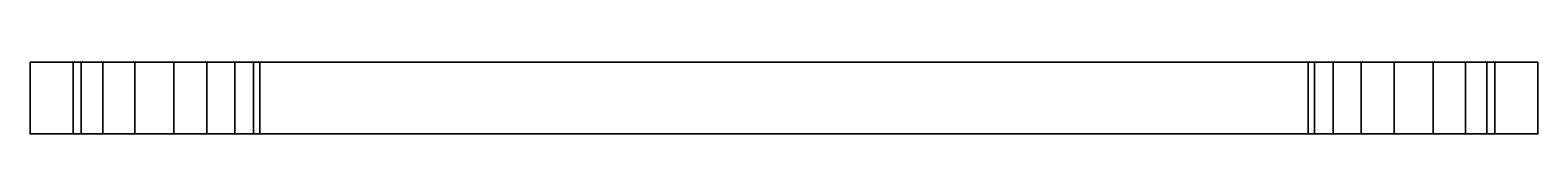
# Model space of a CAD drawing. Extents: x 0 to 2.1, y -0.05 to 0.05.
import ezdxf

# ---------------------------------------------------------------- set-up
doc = ezdxf.new("R2010")
doc.units = 0
doc.layers.get('0').update_dxf_attribs({"linetype": 'CONTINUOUS'})

msp = doc.modelspace()

# ---------------------------------------------------------------- meshes
mesh = msp.add_polyface()
corners = [(2.1, -0.05, 1.95), (2.04, -0.05, 1.78), (2.04, 0.05, 1.78), (2.04, -0.05, 1.95), (2.029, -0.05, 2.004), (2.1, -0.05, 1.78), (2.1, 0.05, 1.78), (2.04, 0.05, 1.95), (1.999, -0.05, 2.049), (2.1, -0.05, 2.12), (2.1, 0.05, 1.95), (1.999, 0.05, 2.049), (2.029, 0.05, 2.004), (2.1, 0.05, 2.29), (2.1, 0.05, 2.12), (1.78, 0.05, 2.29), (1.78, -0.05, 2.29), (1.954, 0.05, 2.079), (1.954, -0.05, 2.079), (1.9, -0.05, 2.09), (1.9, -0.05, 2.12), (1.854, 0.05, 2.129), (1.815, -0.05, 2.155), (1.854, -0.05, 2.129), (1.789, -0.05, 2.194), (2.1, -0.05, 2.29), (1.9, 0.05, 2.09), (1.9, 0.05, 2.12), (1.815, 0.05, 2.155), (1.78, -0.05, 2.24), (1.78, 0.05, 2.24), (1.789, 0.05, 2.194), (0, -0.05, 2.12), (0.06, -0.05, 1.95), (0, -0.05, 1.78), (0.06, 0.05, 1.78), (0.06, -0.05, 1.78), (0.06, 0.05, 1.95), (0, 0.05, 1.78), (0.071, 0.05, 2.004), (0.071, -0.05, 2.004), (0, -0.05, 1.95), (0, 0.05, 1.95), (0.101, 0.05, 2.049), (0.146, -0.05, 2.079), (0.101, -0.05, 2.049), (0.2, -0.05, 2.09), (0.2, -0.05, 2.12), (0.32, 0.05, 2.29), (0, -0.05, 2.29), (0.246, 0.05, 2.129), (0.146, 0.05, 2.079), (0.2, 0.05, 2.09), (0.246, -0.05, 2.129), (0.311, 0.05, 2.194), (0.285, 0.05, 2.155), (0, 0.05, 2.29), (0, 0.05, 2.12), (0.2, 0.05, 2.12), (0.32, 0.05, 2.24), (0.311, -0.05, 2.194), (0.285, -0.05, 2.155), (0.32, -0.05, 2.24), (0.32, -0.05, 2.29), (0, 0)]
mesh.append_faces([[corners[k] for k in face] for face in [(5, 0, 3, 1), (7, 2, 1, 3), (0, 9, 4, 3), (0, 5, 6, 10), (2, 6, 5, 1), (2, 7, 10, 6), (12, 7, 3, 4), (9, 8, 4), (9, 0, 10, 14), (7, 12, 14, 10), (11, 12, 4, 8), (9, 18, 8), (14, 13, 25, 9), (14, 12, 11), (17, 11, 8, 18), (19, 18, 9, 20), (9, 25, 23, 20), (25, 13, 15, 16), (27, 21, 13, 14), (14, 11, 17), (26, 17, 18, 19), (27, 26, 19, 20), (21, 27, 20, 23), (25, 22, 23), (13, 31, 30, 15), (25, 16, 29, 24), (28, 13, 21), (27, 14, 17, 26), (28, 21, 23, 22), (25, 24, 22), (30, 31, 24, 29), (31, 13, 28), (31, 28, 22, 24), (36, 33, 41, 34), (33, 36, 35, 37), (33, 40, 32, 41), (34, 41, 42, 38), (36, 34, 38, 35), (38, 42, 37, 35), (40, 33, 37, 39), (40, 45, 32), (57, 42, 41, 32), (42, 57, 39, 37), (45, 40, 39, 43), (45, 44, 32), (32, 49, 56, 57), (43, 39, 57), (44, 45, 43, 51), (47, 32, 44, 46), (47, 53, 49, 32), (63, 48, 56, 49), (57, 56, 50, 58), (51, 43, 57), (46, 44, 51, 52), (47, 46, 52, 58), (53, 47, 58, 50), (53, 61, 49), (48, 59, 54, 56), (60, 62, 63, 49), (50, 56, 55), (52, 51, 57, 58), (61, 53, 50, 55), (61, 60, 49), (62, 60, 54, 59), (55, 56, 54), (60, 61, 55, 54), (62, 59, 30, 29), (59, 48, 15, 30), (63, 62, 29, 16), (48, 63, 16, 15)]])

doc.saveas('drawing.dxf')
